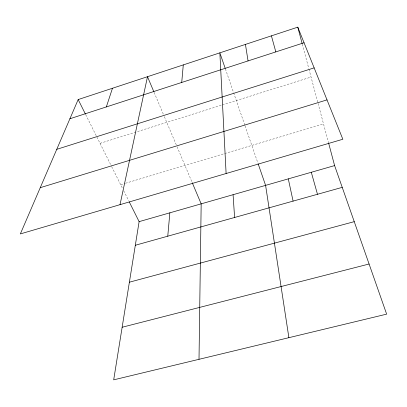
<?xml version="1.0" encoding="UTF-8"?>
<svg xmlns="http://www.w3.org/2000/svg" width="407" height="407" viewBox="0 0 407 407"><rect width="100%" height="100%" fill="white"/><g stroke="black" fill="none" stroke-linecap="round" stroke-linejoin="round"><path stroke-width="0.31" stroke-dasharray="2.04 1.53" d="M100.03 143.345L221.779 105.103M222.385 104.914L311.055 77.06M120.675 184.707L124.883 183.45M125.483 183.267L224.079 153.729M224.684 153.551L323.524 123.942M85.709 114.662L111.416 166.158M111.696 166.722L122.614 188.589M123.723 190.802L128.698 200.778M154.151 92.465L163.395 114.367M164.362 116.656L176.811 146.144M177.055 146.729L192.012 182.163M225.397 68.905L233.425 92.17M233.633 92.771L244.846 125.264M245.055 125.855L258.018 163.421M302.309 44.175L308.786 68.529M308.949 69.139L317.913 102.844M318.076 103.449L328.373 142.17"/><path stroke-width="0.61" d="M199.008 359.31L201.17 203.851L192.257 182.738M167.765 236.192L169.856 212.83M181.726 82.453L183.287 64.906M129.253 201.882L139.118 221.642L113.69 379.848L386.65 314.143L334.605 165.593L328.535 142.781M120.014 204.665L147.497 76.704L153.907 91.88M106.344 106.924L112.469 88.253M78.169 99.562L20.35 233.923L342.842 139.25L297.782 27.152L78.169 99.562L85.429 114.102M69.912 118.752L304.049 42.74M56.751 149.338L314.153 67.877M40.252 187.678L327.019 99.883M139.118 221.642L334.605 165.593M135.322 245.268L342.231 187.357M129.385 282.193L354.248 221.657M122.146 327.248L369.083 264.011M225.193 68.315L219.856 52.844L226.114 173.519M258.226 164.021L265.598 185.378L288.889 337.678M311.294 172.278L317.485 194.281M271.413 35.847L275.824 51.903M297.782 27.152L302.147 43.564M288.293 178.871L293.091 201.114M245.436 44.409L248.056 60.918M233.079 194.704L234.6 217.48"/></g></svg>
